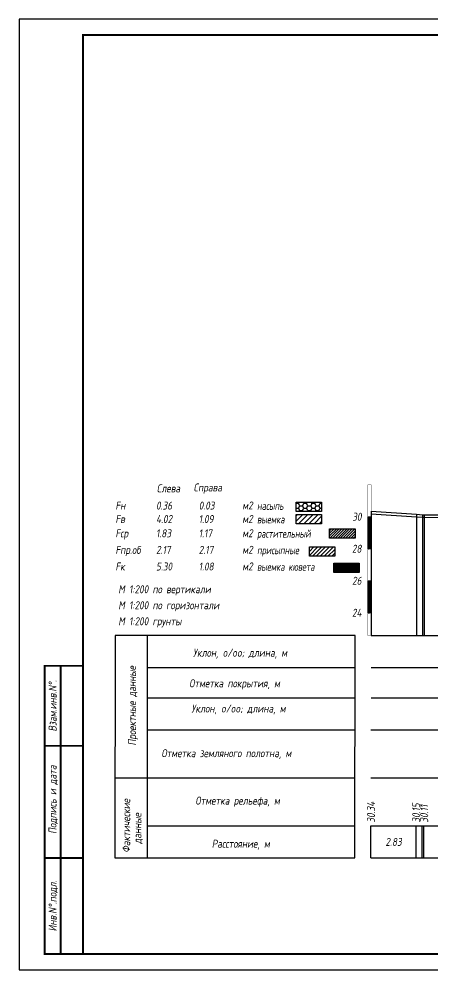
# Model space of a CAD drawing. Extents: x -717 to 1451, y -133302 to 233.
# Drawn here: x -30.1 to 99.3, y -108742.4 to -108445.4 of the extents above; entities that cross this region are included whole.
import ezdxf
from ezdxf.enums import TextEntityAlignment as Align

# ---------------------------------------------------------------- set-up
doc = ezdxf.new("R2010")
doc.units = 0
for name, color, linetype in [('Зарамочное оформление', 7, 'Continuous'), ('Код_510', 7, 'Continuous'), ('Линейка абсолютных высот', 7, 'Continuous'), ('Объем выемки', 7, 'Continuous'), ('Объем кюветов', 7, 'Continuous'), ('Объем насыпи', 7, 'Continuous'), ('Объем присыпных обочин', 7, 'Continuous'), ('Объем срезки растительного слоя', 7, 'Continuous'), ('Объём_2650', 7, 'Continuous'), ('Таблица', 7, 'Continuous'), ('Черный поперечник', 3, 'Continuous')]:
    doc.layers.add(name, color=color, linetype=linetype)
for name, color, linetype, true_color in [('Контур_2570', 7, 'Continuous', 0x80ff00), ('Объём_2563', 7, 'Continuous', 0xff8000), ('Объём_2570', 7, 'Continuous', 0x80ff00), ('Объём_2600', 7, 'Continuous', 0x808000), ('Объём_2620', 2, 'Continuous', 0xffff00)]:
    doc.layers.add(name, color=color, linetype=linetype, true_color=true_color)
doc.styles.add('М', font='romand.shx', dxfattribs={"width": 0.8, "oblique": 10, "height": 2.5})
pattern_1 = [(45.000001252, (0, 0), (-0.026516505928, 0.026516504769), []), (135.00000034, (0, 0), (-0.02651650519, -0.026516505506), [])]

# ---------------------------------------------------------------- blocks, each defined once
blk = doc.blocks.new('условные обозначения')
at = {"layer": 'Объём_2563'}
h = blk.add_hatch(dxfattribs=at)
h.set_pattern_fill('ANSI31', color=256, scale=0.3)
h.set_pattern_definition([(45, (-34.5, -100.5), (-0.673519, 0.673519), [])])
h.paths.add_polyline_path([(18.26, 7.53), (27.08, 7.53), (27.08, 4.62), (18.26, 4.62)])
at = {"layer": 'Объём_2570'}
h = blk.add_hatch(dxfattribs=at)
h.set_pattern_fill('ANSI31', color=3, scale=0.2)
h.set_pattern_definition([(45, (-32.9034, -100.5), (-0.4490128, 0.4490128), [])])
h.paths.add_polyline_path([(25.29, 13.16), (34.12, 13.16), (34.12, 10.25), (25.29, 10.25)])
at = {"layer": 'Объём_2600'}
h = blk.add_hatch(dxfattribs=at)
h.set_pattern_fill('ANSI31', color=6, scale=0.4)
h.set_pattern_definition([(45, (-34.5, -100.5), (-0.898026, 0.898026), [])])
h.paths.add_polyline_path([(13.63, 17.67), (22.46, 17.67), (22.46, 14.76), (13.63, 14.76)])
at = {"layer": 'Объём_2620'}
h = blk.add_hatch(dxfattribs=at)
h.set_pattern_fill('ANSI31', color=2, scale=0.1)
h.set_pattern_definition([(45, (-33.755, -100.5), (-0.2245064, 0.2245064), [])])
h.paths.add_polyline_path([(26.75, 2.41), (35.57, 2.41), (35.57, -0.5), (26.75, -0.5)])
at = {"layer": 'Объём_2650'}
h = blk.add_hatch(dxfattribs=at)
h.set_pattern_fill('HONEY', color=5, scale=0.3)
h.set_pattern_definition([(0, (-34.5, -100.5), (1.42875, 0.824889), [0.9525, -1.905]), (120, (-34.5, -100.5), (-1.42875, 0.824889), [0.9525, -1.905]), (60, (-34.5, -100.5), (3e-09, 1.6497784), [-1.905, 0.9525])])
h.paths.add_polyline_path([(13.63, 21.49), (22.46, 21.49), (22.46, 18.58), (13.63, 18.58)])
at = {"layer": 'Объём_2563'}
blk.add_lwpolyline([(18.26, 7.53), (27.08, 7.53), (27.08, 4.62), (18.26, 4.62)], close=True, dxfattribs=at)
at = {"layer": 'Объём_2620', "color": 2}
blk.add_lwpolyline([(26.75, 2.41), (35.57, 2.41), (35.57, -0.5), (26.75, -0.5)], close=True, dxfattribs=at)
at = {"layer": 'Объём_2650', "color": 5}
blk.add_lwpolyline([(13.63, 21.49), (22.46, 21.49), (22.46, 18.58), (13.63, 18.58)], close=True, dxfattribs=at)
at = {"layer": 'Объём_2650', "color": 6}
blk.add_lwpolyline([(13.63, 17.67), (22.46, 17.67), (22.46, 14.76), (13.63, 14.76)], close=True, dxfattribs=at)
at = {"layer": 'Объём_2650', "color": 3}
blk.add_lwpolyline([(25.29, 13.16), (34.12, 13.16), (34.12, 10.25), (25.29, 10.25)], close=True, dxfattribs=at)
at = {"layer": 'Объем насыпи', "color": 1, "style": 'М', "oblique": 10, "width": 0.8}
for s, p in [('насыпь', (0.09, 19.09)), ('выемка', (0.09, 14.89)), ('растительный', (0.09, 10.42)), ('присыпные', (0.09, 5.24)), ('выемка кювета', (0.09, 0.06))]:
    blk.add_text(s, height=2.5, dxfattribs=at).set_placement(p)

msp = doc.modelspace()

# ---------------------------------------------------------------- hatches: boundary and pattern name
at = {"layer": 'Линейка абсолютных высот'}
h = msp.add_hatch(dxfattribs=at)
h.set_pattern_fill('ANSI37', scale=0.3, style=0)
h.set_pattern_definition(pattern_1)
h.paths.add_polyline_path([(80, -108610.864), (80, -108600.864), (79, -108600.864), (79, -108610.864)])
h = msp.add_hatch(dxfattribs=at)
h.set_pattern_fill('ANSI37', scale=0.3, style=0)
h.set_pattern_definition(pattern_1)
h.paths.add_polyline_path([(80, -108630.864), (80, -108620.864), (79, -108620.864), (79, -108630.864)])

# ---------------------------------------------------------------- linework, layer by layer
at = {"layer": 'Код_510'}
for p, q in [((79.946, -108707.421), (79.946, -108697.421)), ((94.084, -108707.421), (94.084, -108697.421)), ((95.98, -108707.421), (95.98, -108697.421)), ((96.495, -108707.421), (96.495, -108697.421))]:
    msp.add_line(p, q, dxfattribs=at)
at = {"layer": 'Контур_2570', "flags": 128}
msp.add_lwpolyline([(80, -108599.919), (94.138, -108600.854), (96.034, -108601.008), (96.55, -108601.052), (109.999, -108601.062), (111.349, -108601.046), (116.977, -108601.2), (117.111, -108601.196), (137.12, -108612.981), (137.271, -108613.083), (137.295, -108613.103), (140.969, -108616.639), (144.199, -108613.086), (144.232, -108613.054), (144.232, -108613.054), (144.449, -108612.959), (145.286, -108612.072), (145.755, -108611.857), (146.494, -108612.032), (146.51, -108612.055), (158.94, -108610.813), (162.412, -108610.706), (166.037, -108610.596)], dxfattribs=at)
at = {"layer": 'Линейка абсолютных высот', "color": 7, "const_width": 0.1, "flags": 128}
for points in [[(80, -108600.864), (80, -108590.864), (79, -108590.864), (79, -108600.864), (80, -108600.864)], [(80, -108610.864), (80, -108600.864), (79, -108600.864), (79, -108610.864), (80, -108610.864)], [(80, -108620.864), (80, -108610.864), (79, -108610.864), (79, -108620.864), (80, -108620.864)], [(80, -108630.864), (80, -108620.864), (79, -108620.864), (79, -108630.864), (80, -108630.864)], [(80, -108638), (80, -108630.864), (79, -108630.864), (79, -108638), (80, -108638)]]:
    msp.add_lwpolyline(points, dxfattribs=at)
at = {"layer": 'Таблица'}
for p, q in [((80, -108638), (325.139, -108638)), ((80, -108648), (325.139, -108648)), ((80, -108657.421), (325.139, -108657.421)), ((79.946, -108667.421), (325.085, -108667.421)), ((79.946, -108682.421), (325.085, -108682.421)), ((79.946, -108697.421), (325.085, -108697.421)), ((79.946, -108707.421), (325.085, -108707.421))]:
    msp.add_line(p, q, dxfattribs=at)
at = {"layer": 'Таблица', "linetype": 'Continuous', "flags": 128}
for points in [[(0, -108638), (-0.054, -108707.421)], [(75, -108638), (0, -108638)], [(10, -108638), (10, -108707.421)], [(74.946, -108707.421), (75, -108638)], [(10, -108648), (75, -108648)], [(10, -108657.421), (75, -108657.421)], [(9.946, -108667.421), (74.946, -108667.421)], [(-0.054, -108682.421), (74.946, -108682.421)], [(9.946, -108697.421), (74.946, -108697.421)], [(-0.054, -108707.421), (74.946, -108707.421)]]:
    msp.add_lwpolyline(points, dxfattribs=at)
at = {"layer": 'Черный поперечник', "color": 7}
for p, q in [((80, -108599.169), (80, -108638)), ((94.138, -108600.104), (94.138, -108638)), ((96.034, -108600.258), (96.034, -108638)), ((96.55, -108600.302), (96.55, -108638))]:
    msp.add_line(p, q, dxfattribs=at)
at = {"layer": 'Черный поперечник', "flags": 128}
msp.add_lwpolyline([(80, -108599.169), (94.138, -108600.104), (96.034, -108600.258), (96.55, -108600.302), (109.999, -108600.312), (111.349, -108600.296), (116.977, -108600.45), (117.111, -108600.446), (137.12, -108612.231), (137.271, -108612.333), (137.295, -108612.353), (140.969, -108615.889), (144.199, -108612.336), (144.232, -108612.304), (144.449, -108612.209), (145.286, -108611.322), (145.755, -108611.107), (146.494, -108611.282), (146.51, -108611.305), (158.94, -108610.063), (162.412, -108609.956), (166.037, -108609.846)], dxfattribs=at)

# ---------------------------------------------------------------- block references
at = {"layer": 'Объём_2570', "xscale": 0.9}
msp.add_blockref('условные обозначения', (44.274, -108617.811), dxfattribs=at)

# ---------------------------------------------------------------- texts
at = {"style": 'М', "oblique": 10, "width": 0.8}
msp.add_text('М 1:200 грунты', height=2.5, dxfattribs=at).set_placement((0.973, -108634.769))
at = {"layer": 'Код_510', "style": 'М', "oblique": 10, "width": 0.8}
for s, p in [('30.34', (79.946, -108696.421)), ('30.15', (94.084, -108696.421)), ('30.11', (96.584, -108696.421))]:
    msp.add_text(s, height=2.5, rotation=90, dxfattribs=at).set_placement(p, align=Align.MIDDLE_LEFT)
msp.add_text('2.83', height=2.5, dxfattribs=at).set_placement((87.015, -108702.421), align=Align.MIDDLE_CENTER)
at = {"layer": 'Линейка абсолютных высот', "style": 'М', "oblique": 10, "width": 0.8}
for s, p in [('30', (77, -108600.864)), ('28', (77, -108610.864)), ('26', (77, -108620.864)), ('24', (77, -108630.864))]:
    msp.add_text(s, height=2.5, dxfattribs=at).set_placement(p, align=Align.MIDDLE_RIGHT)
at = {"layer": 'Объем выемки', "style": 'М', "oblique": 10, "width": 0.8}
for s, p in [('Fв', (0.085, -108602.835)), ('4.02', (12.785, -108602.835)), ('1.09', (26.126, -108602.835)), ('м2', (39.731, -108602.802))]:
    msp.add_text(s, height=2.5, dxfattribs=at).set_placement(p)
at = {"layer": 'Объем кюветов', "style": 'М', "oblique": 10, "width": 0.8}
for s, p in [('Fк', (0.085, -108617.66)), ('5.30', (12.785, -108617.66)), ('1.08', (26.126, -108617.66)), ('м2', (39.731, -108617.627))]:
    msp.add_text(s, height=2.5, dxfattribs=at).set_placement(p)
at = {"layer": 'Объем насыпи', "style": 'М', "oblique": 10, "width": 0.8}
for s, p in [('Слева', (13.029, -108593.249)), ('Справа', (24.522, -108592.982)), ('Fн', (0.085, -108598.63)), ('0.36', (12.785, -108598.63)), ('0.03', (26.126, -108598.63)), ('м2', (39.731, -108598.597))]:
    msp.add_text(s, height=2.5, dxfattribs=at).set_placement(p)
at = {"layer": 'Объем присыпных обочин', "style": 'М', "oblique": 10, "width": 0.8}
for s, p in [('Fпр.об', (0.085, -108612.481)), ('2.17', (12.785, -108612.481)), ('2.17', (26.126, -108612.481)), ('м2', (39.731, -108612.448))]:
    msp.add_text(s, height=2.5, dxfattribs=at).set_placement(p)
at = {"layer": 'Объем срезки растительного слоя', "style": 'М', "oblique": 10, "width": 0.8}
for s, p in [('Fср', (0.085, -108607.303)), ('1.83', (12.785, -108607.303)), ('1.17', (26.126, -108607.303)), ('м2', (39.731, -108607.269))]:
    msp.add_text(s, height=2.5, dxfattribs=at).set_placement(p)
at = {"layer": 'Таблица', "style": 'М', "oblique": 10, "width": 0.8}
for s, p in [('М 1:200 по вертикали', (0.973, -108624.769)), ('М 1:200 по горизонтали', (0.973, -108629.769)), ('Уклон, o/oo; длина, м', (24.315, -108644.584)), ('Отметка покрытия, м', (23.148, -108654.139)), ('Уклон, o/oo; длина, м', (23.824, -108662.017)), ('Отметка земляного полотна, м', (14.462, -108675.965)), ('Отметка рельефа, м', (25.077, -108690.777)), ('Расстояние, м', (30.202, -108704.23))]:
    msp.add_text(s, height=2.5, dxfattribs=at).set_placement(p)
for s, p in [('Проектные данные ', (6.519, -108672.334)), ('Фактические ', (4.698, -108705.789)), ('данные', (8.204, -108703.084))]:
    msp.add_text(s, height=2.5, rotation=90, dxfattribs=at).set_placement(p)

# ---------------------------------------------------------------- wipeouts: each hides what was drawn before it
msp.add_wipeout([(-10.054, -108647.421), (-22.054, -108647.421), (-22.054, -108737.421), (-10.054, -108737.421)]).dxf.layer = 'Зарамочное оформление'

# ---------------------------------------------------------------- next in the draw order: linework, layer by layer
at = {"flags": 128}
msp.add_lwpolyline([(-30.054, -108742.421), (389.946, -108742.421), (389.946, -108445.421), (-30.054, -108445.421)], close=True, dxfattribs=at)
at = {"const_width": 0.6, "flags": 128}
msp.add_lwpolyline([(-10.054, -108737.421), (384.946, -108737.421), (384.946, -108450.421), (-10.054, -108450.421)], close=True, dxfattribs=at)
at = {"layer": 'Зарамочное оформление', "linetype": 'Continuous', "lineweight": -3, "const_width": 0.6, "flags": 128}
for points in [[(-10.054, -108737.421), (-22.054, -108737.421), (-22.054, -108647.421), (-10.054, -108647.421)], [(-17.054, -108737.421), (-17.054, -108647.421)], [(-22.054, -108672.421), (-10.054, -108672.421)], [(-22.054, -108707.421), (-10.054, -108707.421)]]:
    msp.add_lwpolyline(points, dxfattribs=at)

# ---------------------------------------------------------------- next in the draw order: texts
at = {"layer": 'Зарамочное оформление', "lineweight": 15, "style": 'М', "oblique": 10, "width": 0.8}
for s, p in [('Взам.инв.N%%d.', (-19.554, -108659.921)), ('Подпись и дата', (-19.572, -108689.227)), ('Инв.N%%d.подл.', (-19.554, -108722.421))]:
    msp.add_text(s, height=2.5, rotation=90, dxfattribs=at).set_placement(p, align=Align.MIDDLE_CENTER)

doc.saveas('drawing.dxf')
